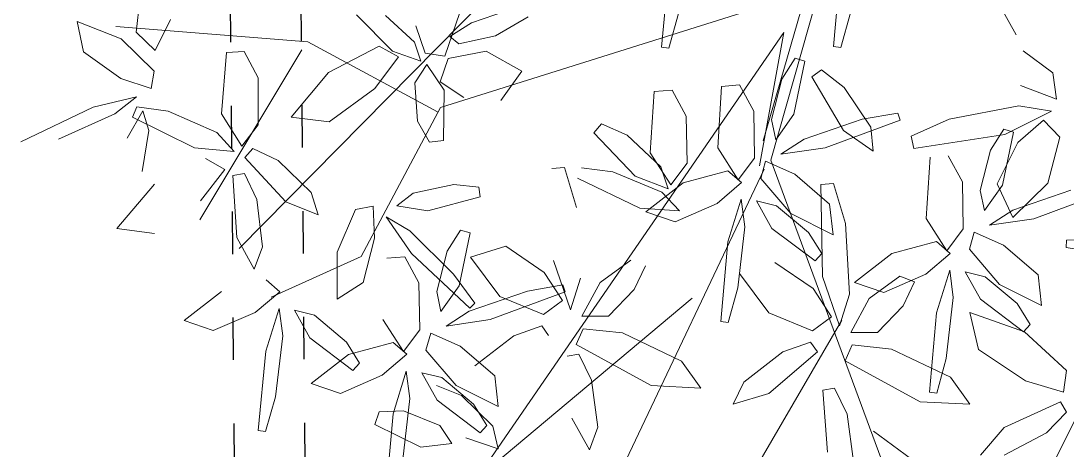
# Model space of a CAD drawing. Header units: centimetres. Extents: x 3413 to 9875, y 1 to 2456.
# Drawn here: x 8535.5 to 8831.6, y 935.6 to 1057.2 of the extents above; entities that cross this region are included whole.
import ezdxf

# ---------------------------------------------------------------- set-up
doc = ezdxf.new("R2010")
doc.units = ezdxf.units.CM
doc.linetypes.add('raya espacio raya', pattern=[30, 12, -18])
doc.layers.add('beam', color=63, linetype='raya espacio raya')
doc.layers.add('furniture', color=63, linetype='Continuous', lineweight=20)

# ---------------------------------------------------------------- blocks, each defined once
blk = doc.blocks.new('tree_plan2-flat-1')
at = {"color": 60}
for p, q in [((-5855.78, 2058.6), (-5861.64, 2052.11)), ((-5852.35, 2045.68), (-5855.78, 2058.6)), ((-5861.64, 2052.11), (-5861.5, 2039.16)), ((-5872.75, 2040.62), (-5892.68, 2051.3)), ((-5854.2, 2032.71), (-5852.35, 2045.68)), ((-5848.36, 2043.35), (-5840.4, 2047.95)), ((-5885.77, 2043.17), (-5870.63, 2034.56)), ((-5849.34, 2035.93), (-5848.36, 2043.35)), ((-5863.07, 2032.46), (-5872.75, 2040.62)), ((-5861.5, 2039.16), (-5858.75, 2030.48)), ((-5839.73, 2037.69), (-5849.34, 2035.93)), ((-5870.63, 2034.56), (-5863.07, 2032.46)), ((-5868.39, 2029.91), (-5865.31, 2030.71)), ((-5865.31, 2030.71), (-5861.04, 2022.84)), ((-5858.75, 2030.48), (-5854.2, 2032.71)), ((-5865.23, 2028.64), (-5874.08, 2027.69)), ((-5868.71, 2023.94), (-5865.23, 2028.64)), ((-5865, 2010.67), (-5868.39, 2029.91)), ((-5879.2, 2018.61), (-5868.71, 2023.94)), ((-5861.04, 2022.84), (-5857.76, 2008.18)), ((-5852.73, 2010.2), (-5837.94, 2019.36)), ((-5837.94, 2019.36), (-5834.68, 2015.49)), ((-5880.01, 2013.72), (-5896.44, 2014.89)), ((-5896.44, 2014.89), (-5891.24, 2005.43)), ((-5834.68, 2015.49), (-5838.37, 2007.92)), ((-5859.2, 2001.06), (-5865, 2010.67)), ((-5856.75, 2000.18), (-5852.73, 2010.2)), ((-5857.76, 2008.18), (-5859.2, 2001.06)), ((-5838.37, 2007.92), (-5849.07, 2000.02)), ((-5864.88, 2000.13), (-5865.64, 2006.35)), ((-5876.09, 2000.4), (-5864.88, 2000.13)), ((-5849.07, 2000.02), (-5856.75, 2000.18)), ((-5878.38, 1986.01), (-5864.9, 1997.3)), ((-5864.9, 1997.3), (-5862.49, 1994.93)), ((-5862.07, 1980.84), (-5858.8, 1997.54)), ((-5858.8, 1997.54), (-5855.44, 1997.22)), ((-5855.44, 1997.22), (-5853.89, 1989.47)), ((-5809.86, 1981.71), (-5807.5, 1996)), ((-5862.49, 1994.93), (-5866.37, 1987.77)), ((-5825.4, 1992.75), (-5841.85, 1993.7)), ((-5841.85, 1993.7), (-5836.52, 1984.31)), ((-5810.93, 1985.58), (-5825.4, 1992.75)), ((-5853.89, 1989.47), (-5855.7, 1976.52)), ((-5802.87, 1989.27), (-5804.05, 1978.22)), ((-5866.37, 1987.77), (-5876.24, 1978.55)), ((-5893.36, 1980.42), (-5906.2, 1984.12)), ((-5906.2, 1984.12), (-5903.65, 1975.76)), ((-5882.77, 1976.74), (-5878.38, 1986.01)), ((-5836.52, 1984.31), (-5821.3, 1979.49)), ((-5810.08, 1979.38), (-5810.93, 1985.58)), ((-5859.6, 1971.19), (-5862.07, 1980.84)), ((-5807.34, 1973.58), (-5809.86, 1981.71)), ((-5804.79, 1973.94), (-5800.12, 1980.59)), ((-5876.24, 1978.55), (-5882.77, 1976.74)), ((-5821.3, 1979.49), (-5810.08, 1979.38)), ((-5804.05, 1978.22), (-5807.34, 1973.58)), ((-5903.65, 1975.76), (-5892.47, 1969.22)), ((-5855.7, 1976.52), (-5859.6, 1971.19)), ((-5883.62, 1967.11), (-5883.19, 1972.16)), ((-5813.28, 1971.25), (-5807.13, 1971.64)), ((-5807.13, 1971.64), (-5810.09, 1963.41)), ((-5802.22, 1968.92), (-5804.79, 1973.94)), ((-5786.62, 1973.77), (-5802.22, 1968.92)), ((-5892.47, 1969.22), (-5883.62, 1967.11)), ((-5821.64, 1964.25), (-5813.28, 1971.25)), ((-5796.87, 1971.12), (-5797.03, 1967.78)), ((-5790.12, 1968.44), (-5796.87, 1971.12)), ((-5808.83, 1965.69), (-5802.16, 1967.74)), ((-5808.44, 1957.63), (-5808.83, 1965.69)), ((-5802.16, 1967.74), (-5794.14, 1960.34)), ((-5797.03, 1967.78), (-5789.08, 1960.79)), ((-5781.48, 1962.46), (-5790.12, 1968.44)), ((-5887.54, 1964.42), (-5899.52, 1960.32)), ((-5893.23, 1959.02), (-5887.54, 1964.42)), ((-5852.17, 1963.6), (-5864.93, 1960.63)), ((-5848.45, 1960.16), (-5852.17, 1963.6)), ((-5824.4, 1957.99), (-5821.64, 1964.25)), ((-5810.09, 1963.41), (-5821.68, 1955.12)), ((-5899.52, 1960.32), (-5918.93, 1948.73)), ((-5885.37, 1960.6), (-5889.11, 1952.53)), ((-5883.14, 1955.21), (-5885.37, 1960.6)), ((-5864.93, 1960.63), (-5875.74, 1952.77)), ((-5855.55, 1954.46), (-5848.45, 1960.16)), ((-5794.14, 1960.34), (-5792.73, 1948.85)), ((-5789.08, 1960.79), (-5779.28, 1956.48)), ((-5908.4, 1950.47), (-5893.23, 1959.02)), ((-5821.68, 1955.12), (-5824.4, 1957.99)), ((-5883.97, 1943.47), (-5883.14, 1955.21)), ((-5867.57, 1949.65), (-5855.55, 1954.46)), ((-5848.73, 1955.41), (-5852.85, 1943.44)), ((-5847.96, 1947.6), (-5848.73, 1955.41)), ((-5838.76, 1953.23), (-5844.39, 1954.78)), ((-5844.39, 1954.78), (-5840.31, 1946.87)), ((-5889.11, 1952.53), (-5889.41, 1937.21)), ((-5875.74, 1952.77), (-5867.57, 1949.65)), ((-5830, 1945.37), (-5838.76, 1953.23)), ((-5918.93, 1948.73), (-5917.95, 1946.91)), ((-5917.95, 1946.91), (-5908.4, 1950.47)), ((-5858.05, 1948.28), (-5854.73, 1944.45)), ((-5792.73, 1948.85), (-5802.92, 1948.68)), ((-5850.52, 1930.38), (-5847.96, 1947.6)), ((-5840.31, 1946.87), (-5828.4, 1937.23)), ((-5826.43, 1939.25), (-5830, 1945.37)), ((-5886.48, 1940.91), (-5899.33, 1944.55)), ((-5899.33, 1944.55), (-5896.74, 1936.2)), ((-5886.61, 1936.9), (-5883.97, 1943.47)), ((-5854.73, 1944.45), (-5858.31, 1936.84)), ((-5852.85, 1943.44), (-5855.61, 1921)), ((-5876.26, 1932.71), (-5886.48, 1940.91)), ((-5828.4, 1937.23), (-5826.43, 1939.25)), ((-5896.74, 1936.2), (-5885.53, 1929.72)), ((-5889.41, 1937.21), (-5886.61, 1936.9)), ((-5876.59, 1928.84), (-5872.71, 1938.91)), ((-5858.31, 1936.84), (-5868.91, 1928.79)), ((-5839.29, 1936.2), (-5846.35, 1935.72)), ((-5838.35, 1933.54), (-5839.29, 1936.2)), ((-5846.35, 1935.72), (-5857.28, 1931.36)), ((-5852.27, 1927.15), (-5838.35, 1933.54)), ((-5876.66, 1927.66), (-5876.26, 1932.71)), ((-5857.28, 1931.36), (-5861.17, 1927)), ((-5853.57, 1920.65), (-5850.52, 1930.38)), ((-5744.48, 1932.68), (-5763.82, 1920.98)), ((-5885.53, 1929.72), (-5876.66, 1927.66)), ((-5868.91, 1928.79), (-5876.59, 1928.84)), ((-5861.17, 1927), (-5852.27, 1927.15)), ((-5847.89, 1916.11), (-5843.83, 1929.4)), ((-5843.83, 1929.4), (-5835.42, 1923.18)), ((-5898.03, 1923.17), (-5894.45, 1924.3)), ((-5894.45, 1924.3), (-5890.11, 1918.92)), ((-5880.57, 1924.94), (-5892.53, 1920.78)), ((-5886.23, 1919.51), (-5880.57, 1924.94)), ((-5867.79, 1925.75), (-5872.52, 1923.94)), ((-5865.84, 1916.86), (-5867.79, 1925.75)), ((-5809.91, 1925.68), (-5807.56, 1922.99)), ((-5895.51, 1908.89), (-5898.03, 1923.17)), ((-5872.52, 1923.94), (-5875.53, 1911.19)), ((-5856.32, 1920.62), (-5863.66, 1923.39)), ((-5863.66, 1923.39), (-5854.76, 1914.39)), ((-5835.42, 1923.18), (-5834.96, 1910.05)), ((-5807.56, 1922.99), (-5814.72, 1913.54)), ((-5797.77, 1905.36), (-5794.72, 1922.1)), ((-5794.72, 1922.1), (-5791.35, 1921.83)), ((-5791.35, 1921.83), (-5789.71, 1914.1)), ((-5762.84, 1919.17), (-5753.31, 1922.78)), ((-5892.53, 1920.78), (-5911.87, 1909.09)), ((-5901.36, 1910.88), (-5886.23, 1919.51)), ((-5890.11, 1918.92), (-5887.4, 1908.14)), ((-5878.39, 1921.14), (-5882.08, 1913.05)), ((-5876.12, 1915.76), (-5878.39, 1921.14)), ((-5842.02, 1910.67), (-5856.32, 1920.62)), ((-5855.61, 1921), (-5853.57, 1920.65)), ((-5804.81, 1919.02), (-5800.43, 1911.21)), ((-5763.82, 1920.98), (-5762.84, 1919.17)), ((-5878.79, 1915.68), (-5876.93, 1908.29)), ((-5876.89, 1904.01), (-5876.12, 1915.76)), ((-5866.86, 1903.95), (-5865.84, 1916.86)), ((-5844.68, 1903.07), (-5847.89, 1916.11)), ((-5804.23, 1898.99), (-5807.88, 1918.18)), ((-5882.08, 1913.05), (-5882.3, 1897.73)), ((-5854.76, 1914.39), (-5835.88, 1901.96)), ((-5789.71, 1914.1), (-5791.33, 1901.13)), ((-5789.87, 1905.85), (-5775.21, 1915.23)), ((-5775.21, 1915.23), (-5771.89, 1911.39)), ((-5875.53, 1911.19), (-5873.29, 1898.02)), ((-5854.53, 1906.33), (-5867.92, 1910.19)), ((-5834.67, 1903.62), (-5842.02, 1910.67)), ((-5839.09, 1897.74), (-5830.63, 1909.89)), ((-5834.96, 1910.05), (-5838.3, 1901.09)), ((-5800.43, 1911.21), (-5796.95, 1896.6)), ((-5771.89, 1911.39), (-5775.47, 1903.78)), ((-5889.54, 1902.42), (-5895.51, 1908.89)), ((-5887.4, 1908.14), (-5889.54, 1902.42)), ((-5876.93, 1908.29), (-5878.68, 1895.99)), ((-5879.49, 1897.43), (-5876.89, 1904.01)), ((-5873.29, 1898.02), (-5866.86, 1903.95)), ((-5847.59, 1901.62), (-5854.53, 1906.33)), ((-5835.88, 1901.96), (-5834.67, 1903.62)), ((-5795.16, 1895.75), (-5797.77, 1905.36)), ((-5793.75, 1895.78), (-5789.87, 1905.85)), ((-5775.47, 1903.78), (-5786.07, 1895.73)), ((-5848.66, 1898.42), (-5847.59, 1901.62)), ((-5838.3, 1901.09), (-5844.68, 1903.07)), ((-5830.19, 1900.79), (-5839.09, 1897.74)), ((-5791.33, 1901.13), (-5795.16, 1895.75)), ((-5777.42, 1891.33), (-5762.75, 1900.7)), ((-5882.91, 1890.95), (-5885.84, 1900.16)), ((-5882.3, 1897.73), (-5879.49, 1897.43)), ((-5798.29, 1889.46), (-5804.23, 1898.99)), ((-5878.68, 1895.99), (-5882.91, 1890.95)), ((-5827.83, 1895.55), (-5838.65, 1894.03)), ((-5817.66, 1892.34), (-5827.83, 1895.55)), ((-5791.18, 1893.33), (-5804.04, 1896.97)), ((-5804.04, 1896.97), (-5801.45, 1888.62)), ((-5796.95, 1896.6), (-5798.29, 1889.46)), ((-5786.07, 1895.73), (-5793.75, 1895.78)), ((-5846.05, 1890.59), (-5841.29, 1891.71)), ((-5841.29, 1891.71), (-5835.65, 1882.02)), ((-5838.65, 1894.03), (-5834.21, 1888.01)), ((-5780.96, 1885.12), (-5791.18, 1893.33)), ((-5850.28, 1890.72), (-5847.84, 1888.38)), ((-5842.91, 1866.68), (-5846.05, 1890.59)), ((-5801.45, 1888.62), (-5790.23, 1882.13)), ((-5781.29, 1881.26), (-5777.42, 1891.33)), ((-5763.02, 1889.25), (-5773.61, 1881.2)), ((-5847.84, 1888.38), (-5851.62, 1881.16)), ((-5834.21, 1888.01), (-5823.8, 1886.58)), ((-5823.8, 1886.58), (-5816.47, 1888)), ((-5781.37, 1880.07), (-5780.96, 1885.12)), ((-5761.98, 1883.78), (-5765.87, 1879.42)), ((-5851.62, 1881.16), (-5861.36, 1871.81)), ((-5835.65, 1882.02), (-5832.21, 1863.82)), ((-5790.23, 1882.13), (-5781.37, 1880.07)), ((-5773.61, 1881.2), (-5781.29, 1881.26)), ((-5867.86, 1869.91), (-5863.6, 1879.24)), ((-5785.27, 1877.36), (-5797.23, 1873.2)), ((-5790.94, 1871.93), (-5785.27, 1877.36)), ((-5772.49, 1878.17), (-5777.23, 1876.36)), ((-5770.54, 1869.28), (-5772.49, 1878.17)), ((-5777.23, 1876.36), (-5780.24, 1863.61)), ((-5761.03, 1873.03), (-5768.36, 1875.81)), ((-5861.36, 1871.81), (-5867.86, 1869.91)), ((-5797.23, 1873.2), (-5816.58, 1861.5)), ((-5806.06, 1863.3), (-5790.94, 1871.93)), ((-5783.09, 1873.55), (-5786.78, 1865.46)), ((-5780.82, 1868.17), (-5783.09, 1873.55)), ((-5781.59, 1856.43), (-5780.82, 1868.17)), ((-5771.57, 1856.37), (-5770.54, 1869.28)), ((-5835.13, 1854.88), (-5842.91, 1866.68)), ((-5806.56, 1852.03), (-5802.5, 1865.33)), ((-5786.78, 1865.46), (-5787, 1850.14)), ((-5832.21, 1863.82), (-5835.13, 1854.88)), ((-5815.59, 1859.69), (-5806.06, 1863.3)), ((-5780.24, 1863.61), (-5777.99, 1850.44)), ((-5816.58, 1861.5), (-5815.59, 1859.69)), ((-5794.09, 1859.1), (-5793.63, 1845.97)), ((-5789.3, 1845.81), (-5768.58, 1861.6)), ((-5768.58, 1861.6), (-5766.23, 1858.92)), ((-5784.2, 1849.85), (-5781.59, 1856.43)), ((-5777.99, 1850.44), (-5771.57, 1856.37)), ((-5766.23, 1858.92), (-5773.39, 1849.46)), ((-5803.35, 1839), (-5806.56, 1852.03)), ((-5787, 1850.14), (-5784.2, 1849.85)), ((-5773.39, 1849.46), (-5788.86, 1836.71)), ((-5826.59, 1846.12), (-5833.4, 1844.83)), ((-5833.4, 1844.83), (-5824.99, 1838.46)), ((-5813.2, 1842.25), (-5826.59, 1846.12)), ((-5797.76, 1833.66), (-5789.3, 1845.81)), ((-5793.63, 1845.97), (-5796.97, 1837.01)), ((-5806.26, 1837.55), (-5813.2, 1842.25)), ((-5824.99, 1838.46), (-5807.33, 1834.34)), ((-5796.97, 1837.01), (-5803.35, 1839)), ((-5807.33, 1834.34), (-5806.26, 1837.55)), ((-5788.86, 1836.71), (-5797.76, 1833.66)), ((-5772.46, 1833.85), (-5785.32, 1837.49)), ((-5785.32, 1837.49), (-5782.73, 1829.14)), ((-5786.5, 1831.47), (-5797.32, 1829.95)), ((-5797.32, 1829.95), (-5792.88, 1823.93)), ((-5776.33, 1828.26), (-5786.5, 1831.47)), ((-5828.58, 1815.23), (-5815.26, 1826.71)), ((-5815.26, 1826.71), (-5812.82, 1824.37)), ((-5804.72, 1826.51), (-5799.96, 1827.63)), ((-5801.58, 1802.6), (-5804.72, 1826.51)), ((-5799.96, 1827.63), (-5794.32, 1817.94)), ((-5782.73, 1829.14), (-5771.51, 1822.65)), ((-5775.14, 1823.92), (-5776.33, 1828.26)), ((-5812.82, 1824.37), (-5816.6, 1817.15)), ((-5792.88, 1823.93), (-5782.47, 1822.51)), ((-5782.47, 1822.51), (-5775.14, 1823.92)), ((-5794.32, 1817.94), (-5790.88, 1799.75)), ((-5766.56, 1817.88), (-5778.51, 1813.72)), ((-5772.22, 1812.45), (-5766.56, 1817.88)), ((-5816.6, 1817.15), (-5826.35, 1807.8)), ((-5778.51, 1813.72), (-5797.86, 1802.02)), ((-5764.37, 1814.07), (-5768.06, 1805.98))]:
    blk.add_line(p, q, dxfattribs=at)
at = {"color": 44}
for p, q in [((-5821.83, 2002.56), (-5850.48, 2048.97)), ((-5824.69, 2002.56), (-5880.56, 1997.4)), ((-5816.1, 1961.3), (-5821.83, 2002.56)), ((-5727.29, 1961.3), (-5880.56, 1983.65)), ((-5861.94, 1954.43), (-5886.29, 1968.18)), ((-5814.67, 1961.3), (-5861.94, 1954.43)), ((-5731.56, 1900.45), (-5814.67, 1961.3)), ((-5768.22, 1882.08), (-5689.73, 1911.02)), ((-5687.99, 1908.29), (-5771.37, 1877.06)), ((-5893.45, 1890.83), (-5740.04, 1895.54)), ((-5774.56, 1878.79), (-5740.04, 1895.54)), ((-5816.1, 1871.92), (-5893.45, 1890.83)), ((-5774.56, 1877.08), (-5881.99, 1856.45)), ((-5771.37, 1877.06), (-5836.15, 1779.1)), ((-5796.04, 1834.1), (-5876.26, 1825.51)), ((-5816.1, 1808.28), (-5816.1, 1758.47))]:
    blk.add_line(p, q, dxfattribs=at)
at = {"color": 62}
for p, q in [((-5762.75, 1900.7), (-5759.43, 1896.87)), ((-5759.43, 1896.87), (-5763.02, 1889.25)), ((-5715.55, 1893.59), (-5734.9, 1881.9)), ((-5743.99, 1888.62), (-5751.05, 1888.14)), ((-5743.05, 1885.96), (-5743.99, 1888.62)), ((-5751.05, 1888.14), (-5761.98, 1883.78)), ((-5756.97, 1879.56), (-5743.05, 1885.96)), ((-5733.91, 1880.08), (-5724.38, 1883.69)), ((-5752.42, 1865.54), (-5745.5, 1881.71)), ((-5745.5, 1881.71), (-5742.29, 1880.68)), ((-5742.29, 1880.68), (-5742.5, 1872.54)), ((-5734.9, 1881.9), (-5733.91, 1880.08)), ((-5765.87, 1879.42), (-5756.97, 1879.56)), ((-5768.36, 1875.81), (-5759.46, 1866.8)), ((-5746.73, 1863.09), (-5761.03, 1873.03)), ((-5742.5, 1872.54), (-5747.14, 1859.85)), ((-5759.46, 1866.8), (-5740.58, 1854.37)), ((-5752.14, 1855.29), (-5752.42, 1865.54)), ((-5739.37, 1856.04), (-5746.73, 1863.09)), ((-5747.14, 1859.85), (-5752.14, 1855.29)), ((-5740.58, 1854.37), (-5739.37, 1856.04)), ((-5701.71, 1842.16), (-5697.45, 1851.49)), ((-5744.77, 1846.46), (-5742.42, 1849.14)), ((-5742.42, 1849.14), (-5732.1, 1843.3)), ((-5726.37, 1828.02), (-5744.77, 1846.46)), ((-5732.1, 1843.3), (-5717.42, 1829.66)), ((-5758.7, 1831.85), (-5744.03, 1841.22)), ((-5740.71, 1837.39), (-5744.3, 1829.77)), ((-5762.24, 1825.64), (-5772.46, 1833.85)), ((-5762.58, 1821.78), (-5758.7, 1831.85)), ((-5744.3, 1829.77), (-5754.89, 1821.72)), ((-5732.33, 1828.66), (-5743.27, 1824.3)), ((-5738.26, 1820.08), (-5724.33, 1826.48)), ((-5725.27, 1829.14), (-5732.33, 1828.66)), ((-5724.33, 1826.48), (-5725.27, 1829.14)), ((-5762.65, 1820.59), (-5762.24, 1825.64)), ((-5743.27, 1824.3), (-5747.15, 1819.94)), ((-5738.91, 1821.5), (-5725.96, 1823.71)), ((-5771.51, 1822.65), (-5762.65, 1820.59)), ((-5754.89, 1821.72), (-5762.58, 1821.78)), ((-5743.96, 1812.34), (-5738.91, 1821.5)), ((-5753.77, 1818.69), (-5758.51, 1816.88)), ((-5751.82, 1809.8), (-5753.77, 1818.69)), ((-5747.15, 1819.94), (-5738.26, 1820.08)), ((-5758.51, 1816.88), (-5761.52, 1804.13)), ((-5742.31, 1813.55), (-5749.65, 1816.33)), ((-5749.65, 1816.33), (-5740.75, 1807.32)), ((-5717.75, 1814.99), (-5730.25, 1810.08)), ((-5787.34, 1803.82), (-5772.22, 1812.45)), ((-5762.11, 1808.69), (-5764.37, 1814.07)), ((-5730.25, 1810.08), (-5743.96, 1812.34)), ((-5728.01, 1803.61), (-5742.31, 1813.55)), ((-5762.87, 1796.95), (-5762.11, 1808.69)), ((-5752.85, 1796.89), (-5751.82, 1809.8)), ((-5772.87, 1806.23), (-5779.87, 1798.01)), ((-5768.13, 1790.46), (-5772.87, 1806.23)), ((-5768.06, 1805.98), (-5768.28, 1790.66)), ((-5740.75, 1807.32), (-5721.86, 1794.89)), ((-5796.87, 1800.21), (-5787.34, 1803.82)), ((-5761.52, 1804.13), (-5759.27, 1790.96)), ((-5793.8, 1790.8), (-5801.58, 1802.6)), ((-5797.86, 1802.02), (-5796.87, 1800.21)), ((-5790.88, 1799.75), (-5793.8, 1790.8)), ((-5779.87, 1798.01), (-5779.18, 1782.06)), ((-5765.48, 1790.37), (-5762.87, 1796.95)), ((-5759.27, 1790.96), (-5752.85, 1796.89)), ((-5740.21, 1796.25), (-5741.9, 1795.08)), ((-5741.9, 1795.08), (-5737.31, 1785.99)), ((-5726.53, 1778.25), (-5740.21, 1796.25)), ((-5769.9, 1774.4), (-5768.13, 1790.46)), ((-5768.28, 1790.66), (-5765.48, 1790.37)), ((-5779.18, 1782.06), (-5775.44, 1771.48)), ((-5803.66, 1779.89), (-5793.44, 1779.08)), ((-5793.44, 1779.08), (-5778.1, 1770.5)), ((-5787.53, 1768.48), (-5799.65, 1774.43)), ((-5775.44, 1771.48), (-5769.9, 1774.4)), ((-5778.1, 1770.5), (-5779.46, 1767.41)), ((-5779.46, 1767.41), (-5787.53, 1768.48))]:
    blk.add_line(p, q, dxfattribs=at)
at = {"color": 64}
for p, q in [((-5704.21, 1827.37), (-5704.18, 1837.88)), ((-5712.53, 1832.69), (-5709.59, 1822.17)), ((-5717.42, 1829.66), (-5713.21, 1821.24)), ((-5713.21, 1821.24), (-5726.37, 1828.02)), ((-5709.59, 1822.17), (-5704.21, 1827.37)), ((-5725.96, 1823.71), (-5716.63, 1821.58)), ((-5716.63, 1821.58), (-5717.75, 1814.99)), ((-5792.48, 1762), (-5775.71, 1764.88))]:
    blk.add_line(p, q, dxfattribs=at)

msp = doc.modelspace()

# ---------------------------------------------------------------- linework, layer by layer
at = {"layer": 'beam'}
for p, q in [((8597.545, 751.128), (8594.621, 1090.402)), ((8617.544, 751.301), (8614.616, 1091.106))]:
    msp.add_line(p, q, dxfattribs=at)

# ---------------------------------------------------------------- block references
at = {"layer": 'furniture', "rotation": 53.73494987029701}
msp.add_blockref('tree_plan2-flat-1', (13675.128, 4560.747), dxfattribs=at)

doc.saveas('drawing.dxf')
